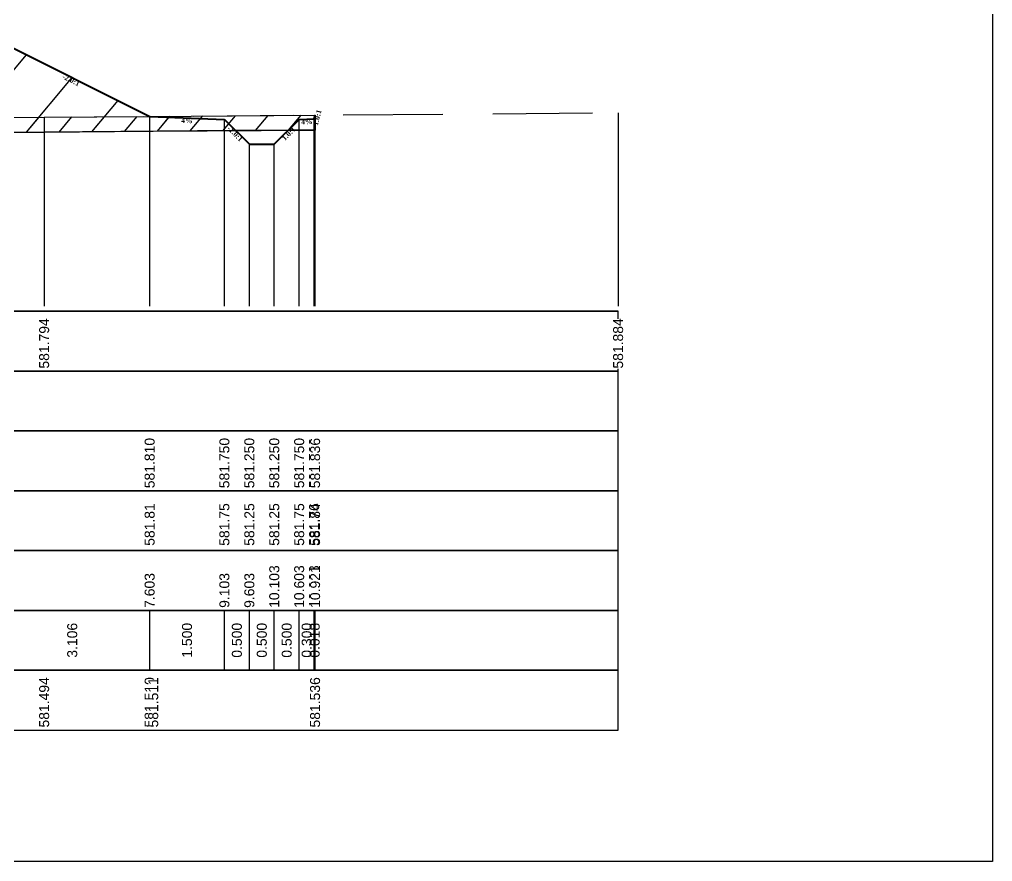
# Model space of a CAD drawing. Header units: millimetres. Extents: x 2762 to 3076, y 916 to 3305.
# Drawn here: x 3056.02 to 3075.54, y 2667.65 to 2684.54 of the extents above; entities that cross this region are included whole.
import ezdxf

# ---------------------------------------------------------------- set-up
doc = ezdxf.new("R2010")
doc.units = ezdxf.units.MM
doc.header["$LTSCALE"] = 2
doc.linetypes.add('CACHE', pattern=[9.525, 6.35, -3.175])
doc.linetypes.add('DASHED', pattern=[0.75, 0.5, -0.25])
doc.layers.add('C-ROAD-CORR', color=5, linetype='Continuous')
doc.layers.add('C-ROAD-SCTN', color=7, linetype='Continuous')
doc.styles.add('C3D_Etiquette', font='romans.shx')
doc.styles.add('C3D_Profil_Travers', font='romans.shx')

msp = doc.modelspace()

# ---------------------------------------------------------------- hatches: boundary and pattern name
at = {"linetype": 'Continuous', "lineweight": -3}
h = msp.add_hatch(dxfattribs=at)
h.set_pattern_fill('_U', color=3, angle=50, style=0, pattern_type=0)
h.set_pattern_definition([(50, (3061.4142, 2682.3159), (-0.766044, 0.64279), [])])
h.paths.add_polyline_path([(3061.414, 2682.316), (3061.632, 2682.534), (3061.932, 2682.546), (3061.951, 2682.62), (3061.951, 2682.32)])
h.paths.add_polyline_path([(3042.199, 2682.156), (3042.199, 2682.456), (3045.133, 2683.923), (3053.13, 2684.243), (3055.526, 2684.147), (3058.632, 2682.594), (3060.132, 2682.534), (3060.359, 2682.308), (3056.516, 2682.278), (3051.461, 2682.238), (3043.237, 2682.158)])
h = msp.add_hatch(dxfattribs=at)
h.set_pattern_fill('_U', color=150, scale=0.5, angle=50, style=0, pattern_type=0)
h.set_pattern_definition([(50, (3061.4142, 2682.3159), (-0.383022, 0.321394), [])])
h.paths.add_polyline_path([(3061.414, 2682.316), (3061.632, 2682.534), (3061.932, 2682.546), (3061.951, 2682.62), (3061.951, 2682.32)])
h.paths.add_polyline_path([(3058.632, 2682.594), (3061.951, 2682.62), (3061.932, 2682.546), (3061.632, 2682.534), (3061.414, 2682.316), (3060.359, 2682.308), (3060.132, 2682.534)])
h.paths.add_polyline_path([(3042.199, 2682.156), (3042.199, 2682.456), (3043.237, 2682.458), (3051.461, 2682.538), (3056.516, 2682.578), (3058.632, 2682.594), (3060.132, 2682.534), (3060.359, 2682.308), (3056.516, 2682.278), (3051.461, 2682.238), (3043.237, 2682.158)])

# ---------------------------------------------------------------- linework, layer by layer
at = {"color": 253, "linetype": 'Continuous', "lineweight": -3}
for p, q in [((3055.526, 2684.147), (3058.632, 2682.594)), ((3051.461, 2682.538), (3056.516, 2682.578)), ((3056.516, 2682.578), (3058.632, 2682.594)), ((3058.632, 2682.594), (3061.951, 2682.62)), ((3060.132, 2682.534), (3058.632, 2682.594)), ((3058.632, 2682.594), (3060.132, 2682.534)), ((3058.632, 2682.594), (3060.132, 2682.534)), ((3060.359, 2682.308), (3060.132, 2682.534)), ((3060.132, 2682.534), (3060.359, 2682.308)), ((3060.132, 2682.534), (3060.359, 2682.308)), ((3061.414, 2682.316), (3061.632, 2682.534)), ((3061.632, 2682.534), (3061.414, 2682.316)), ((3061.414, 2682.316), (3061.632, 2682.534)), ((3061.632, 2682.534), (3061.932, 2682.546)), ((3061.932, 2682.546), (3061.632, 2682.534)), ((3061.632, 2682.534), (3061.932, 2682.546)), ((3061.932, 2682.546), (3061.951, 2682.62)), ((3061.951, 2682.62), (3061.932, 2682.546)), ((3061.932, 2682.546), (3061.951, 2682.62)), ((3061.951, 2682.62), (3061.951, 2682.32)), ((3061.951, 2682.62), (3061.951, 2682.32)), ((3060.359, 2682.308), (3056.516, 2682.278)), ((3060.359, 2682.308), (3056.516, 2682.278)), ((3061.414, 2682.316), (3060.359, 2682.308)), ((3060.359, 2682.308), (3061.414, 2682.316)), ((3060.632, 2682.034), (3060.359, 2682.308)), ((3061.414, 2682.316), (3061.132, 2682.034)), ((3061.951, 2682.32), (3061.414, 2682.316)), ((3061.951, 2682.32), (3061.414, 2682.316)), ((3056.516, 2682.278), (3051.461, 2682.238)), ((3056.516, 2682.278), (3051.461, 2682.238)), ((3061.132, 2682.034), (3060.632, 2682.034))]:
    msp.add_line(p, q, dxfattribs=at)
at = {"color": 105, "linetype": 'DASHED', "lineweight": -3, "ltscale": 2}
for p, q in [((3051.461, 2682.538), (3056.516, 2682.578)), ((3056.516, 2682.578), (3068.03, 2682.667))]:
    msp.add_line(p, q, dxfattribs=at)
at = {"color": 98, "linetype": 'CACHE', "lineweight": -3}
for p, q in [((3056.516, 2682.578), (3056.516, 2678.784)), ((3068.03, 2682.667), (3068.03, 2678.784))]:
    msp.add_line(p, q, dxfattribs=at)
at = {"color": 8, "linetype": 'CACHE', "lineweight": -3}
for p, q in [((3058.632, 2678.784), (3058.632, 2682.594)), ((3060.132, 2678.784), (3060.132, 2682.534)), ((3061.632, 2678.784), (3061.632, 2682.534)), ((3061.932, 2678.784), (3061.932, 2682.546)), ((3061.951, 2678.784), (3061.951, 2682.62)), ((3060.632, 2678.784), (3060.632, 2682.034)), ((3061.132, 2678.784), (3061.132, 2682.034))]:
    msp.add_line(p, q, dxfattribs=at)
at = {"color": 6, "linetype": 'Continuous', "lineweight": -3}
for p, q in [((3056.516, 2682.278), (3058.632, 2682.294)), ((3058.632, 2682.294), (3058.704, 2682.295)), ((3058.704, 2682.295), (3061.951, 2682.32)), ((3051.592, 2682.239), (3056.516, 2682.278))]:
    msp.add_line(p, q, dxfattribs=at)
at = {"color": 7, "linetype": 'Continuous', "lineweight": -3}
for p, q in [((3034.029, 2678.684), (3068.031, 2678.684)), ((3058.632, 2671.484), (3058.632, 2672.684)), ((3058.632, 2671.484), (3058.632, 2672.684)), ((3060.132, 2671.484), (3060.132, 2672.684)), ((3060.132, 2671.484), (3060.132, 2672.684)), ((3060.632, 2671.484), (3060.632, 2672.684)), ((3060.632, 2671.484), (3060.632, 2672.684)), ((3061.132, 2671.484), (3061.132, 2672.684)), ((3061.132, 2671.484), (3061.132, 2672.684)), ((3061.632, 2671.484), (3061.632, 2672.684)), ((3061.632, 2671.484), (3061.632, 2672.684)), ((3061.932, 2671.484), (3061.932, 2672.684)), ((3061.932, 2671.484), (3061.932, 2672.684)), ((3061.951, 2671.484), (3061.951, 2672.684))]:
    msp.add_line(p, q, dxfattribs=at)
for points in [[(3034.029, 2677.484), (3068.031, 2677.484), (3068.031, 2678.684), (3034.029, 2678.684)], [(3034.029, 2676.284), (3068.031, 2676.284), (3068.031, 2677.484), (3034.029, 2677.484)], [(3034.029, 2675.084), (3068.031, 2675.084), (3068.031, 2676.284), (3034.029, 2676.284)], [(3034.029, 2673.884), (3068.031, 2673.884), (3068.031, 2675.084), (3034.029, 2675.084)], [(3034.029, 2672.684), (3068.031, 2672.684), (3068.031, 2673.884), (3034.029, 2673.884)], [(3034.029, 2671.484), (3068.031, 2671.484), (3068.031, 2672.684), (3034.029, 2672.684)], [(3034.029, 2670.284), (3068.031, 2670.284), (3068.031, 2671.484), (3034.029, 2671.484)]]:
    msp.add_3dface(points, dxfattribs=at)
at = {"layer": 'C-ROAD-CORR', "color": 1, "linetype": 'Continuous', "lineweight": 40}
for p, q in [((3055.526, 2684.147), (3058.632, 2682.594)), ((3058.632, 2682.594), (3060.132, 2682.534)), ((3060.132, 2682.534), (3060.632, 2682.034)), ((3061.132, 2682.034), (3061.632, 2682.534)), ((3061.632, 2682.534), (3061.932, 2682.546)), ((3061.932, 2682.546), (3061.951, 2682.62)), ((3060.632, 2682.034), (3061.132, 2682.034))]:
    msp.add_line(p, q, dxfattribs=at)
at = {"layer": 'C-ROAD-CORR', "color": 1, "linetype": 'Continuous', "lineweight": -3}
for p, q in [((3060.132, 2682.534), (3060.632, 2682.034)), ((3061.132, 2682.034), (3061.632, 2682.534))]:
    msp.add_line(p, q, dxfattribs=at)
at = {"layer": 'C-ROAD-SCTN', "color": 154, "linetype": 'Continuous', "lineweight": -3}
for p, q in [((3055.526, 2684.147), (3058.632, 2682.594)), ((3058.632, 2682.594), (3060.132, 2682.534)), ((3060.132, 2682.534), (3060.632, 2682.034)), ((3061.132, 2682.034), (3061.632, 2682.534)), ((3061.632, 2682.534), (3061.932, 2682.546)), ((3061.932, 2682.546), (3061.951, 2682.62)), ((3060.632, 2682.034), (3061.132, 2682.034))]:
    msp.add_line(p, q, dxfattribs=at)
at = {"layer": 'C-ROAD-SCTN', "color": 1, "linetype": 'Continuous', "lineweight": -3}
for p, q in [((3055.526, 2684.147), (3058.632, 2682.594)), ((3058.632, 2682.594), (3060.132, 2682.534)), ((3060.132, 2682.534), (3060.632, 2682.034)), ((3061.132, 2682.034), (3061.632, 2682.534)), ((3061.632, 2682.534), (3061.932, 2682.546)), ((3061.932, 2682.546), (3061.951, 2682.62)), ((3060.632, 2682.034), (3061.132, 2682.034))]:
    msp.add_line(p, q, dxfattribs=at)

# ---------------------------------------------------------------- texts
at = {"color": 7, "linetype": 'Continuous', "lineweight": -3, "char_height": 0.1, "attachment_point": 2, "style": 'C3D_Etiquette'}
for s, insert, width, rotation in [('{\\fTimes New Roman|b1|i0|c0|p18;-2.0:1}', (3057.078, 2683.367), 0.34598, 333.4349), ('{\\fTimes New Roman|b1|i0|c0|p18;1.0:1}', (3061.946, 2682.582), 0.29446, 75.9638), ('{\\fTimes New Roman|b1|i0|c0|p18;4%}', (3059.382, 2682.56), 0.42071, 357.7094), ('{\\fTimes New Roman|b1|i0|c0|p18;4%}', (3061.783, 2682.536), 0.37094, 2.2906), ('{\\fTimes New Roman|b1|i0|c0|p18;-1.0:1}', (3060.38, 2682.281), 0.34598, 315), ('{\\fTimes New Roman|b1|i0|c0|p18;1.0:1}', (3061.385, 2682.281), 0.29001, 45)]:
    msp.add_mtext(s, dxfattribs=dict(at, insert=insert, width=width, rotation=rotation))
at = {"color": 7, "linetype": 'Continuous', "lineweight": -3, "char_height": 0.2, "rotation": 90, "style": 'C3D_Profil_Travers'}
for s, insert, attachment_point in [('{\\fArial|b0|i0|c0|p34;581.81}', (3058.632, 2673.979), 4), ('{\\fArial|b0|i0|c0|p34;581.75}', (3060.132, 2673.979), 4), ('{\\fArial|b0|i0|c0|p34;581.25}', (3060.632, 2673.979), 4), ('{\\fArial|b0|i0|c0|p34;581.25}', (3061.132, 2673.979), 4), ('{\\fArial|b0|i0|c0|p34;581.75}', (3061.632, 2673.979), 4), ('{\\fArial|b0|i0|c0|p34;581.76}', (3061.932, 2673.979), 4), ('{\\fArial|b0|i0|c0|p34;581.84}', (3061.951, 2673.979), 4), ('{\\fArial|b0|i0|c0|p34;3.106}', (3057.079, 2672.084), 5), ('{\\fArial|b0|i0|c0|p34;1.500}', (3059.382, 2672.084), 5), ('{\\fArial|b0|i0|c0|p34;0.500}', (3060.382, 2672.084), 5), ('{\\fArial|b0|i0|c0|p34;0.500}', (3060.882, 2672.084), 5), ('{\\fArial|b0|i0|c0|p34;0.500}', (3061.382, 2672.084), 5), ('{\\fArial|b0|i0|c0|p34;0.300}', (3061.782, 2672.084), 5), ('{\\fArial|b0|i0|c0|p34;0.018}', (3061.942, 2672.084), 5)]:
    msp.add_mtext(s, dxfattribs=dict(at, insert=insert, attachment_point=attachment_point))

# ---------------------------------------------------------------- next in the draw order: texts
at = {"color": 7, "linetype": 'Continuous', "lineweight": -3, "char_height": 0.2, "attachment_point": 4, "rotation": 90, "style": 'C3D_Profil_Travers', "bg_fill": 3, "box_fill_scale": 1.000375, "bg_fill_color": 256, "bg_fill_true_color": 13158600, "bg_fill_transparency": 0}
for s, insert, width in [('{\\fArial|b0|i0|c0|p34;581.794}', (3056.516, 2677.534), 0.99471), ('{\\fArial|b0|i0|c0|p34;581.884}', (3068.03, 2677.534), 0.99471), ('{\\fArial|b0|i0|c0|p34;581.810}', (3058.632, 2675.134), 0.99484), ('{\\fArial|b0|i0|c0|p34;581.750}', (3060.132, 2675.134), 0.99484), ('{\\fArial|b0|i0|c0|p34;581.250}', (3060.632, 2675.134), 0.99484), ('{\\fArial|b0|i0|c0|p34;581.250}', (3061.132, 2675.134), 0.99484), ('{\\fArial|b0|i0|c0|p34;581.750}', (3061.632, 2675.134), 0.99484), ('{\\fArial|b0|i0|c0|p34;\\C256;10.103}', (3061.132, 2672.734), 0.81957), ('{\\fArial|b0|i0|c0|p34;\\C256;10.603}', (3061.632, 2672.734), 0.81957), ('{\\fArial|b0|i0|c0|p34;\\C256;7.603}', (3058.632, 2672.734), 0.67999), ('{\\fArial|b0|i0|c0|p34;\\C256;9.103}', (3060.132, 2672.734), 0.68165), ('{\\fArial|b0|i0|c0|p34;\\C256;9.603}', (3060.632, 2672.734), 0.68165), ('{\\fArial|b0|i0|c0|p34;581.494}', (3056.516, 2670.334), 0.99471), ('{\\fArial|b0|i0|c0|p34;581.510}', (3058.632, 2670.334), 0.99484), ('{\\fArial|b0|i0|c0|p34;581.536}', (3061.951, 2670.334), 0.99539)]:
    msp.add_mtext(s, dxfattribs=dict(at, insert=insert, width=width))

# ---------------------------------------------------------------- next in the draw order: texts
for s, insert, width in [('{\\fArial|b0|i0|c0|p34;581.762}', (3061.932, 2675.134), 0.99347), ('{\\fArial|b0|i0|c0|p34;\\C256;10.903}', (3061.932, 2672.734), 0.81957), ('{\\fArial|b0|i0|c0|p34;581.511}', (3058.704, 2670.334), 0.95654)]:
    msp.add_mtext(s, dxfattribs=dict(at, insert=insert, width=width))

# ---------------------------------------------------------------- next in the draw order: texts
for s, insert, width in [('{\\fArial|b0|i0|c0|p34;581.836}', (3061.951, 2675.134), 0.99539), ('{\\fArial|b0|i0|c0|p34;\\C256;10.921}', (3061.951, 2672.734), 0.78058)]:
    msp.add_mtext(s, dxfattribs=dict(at, insert=insert, width=width))

# ---------------------------------------------------------------- next in the draw order: linework, layer by layer
msp.add_lwpolyline([(3026.54, 2697.145), (3075.54, 2697.145), (3075.54, 2667.645), (3026.54, 2667.645)], close=True)

doc.saveas('drawing.dxf')
